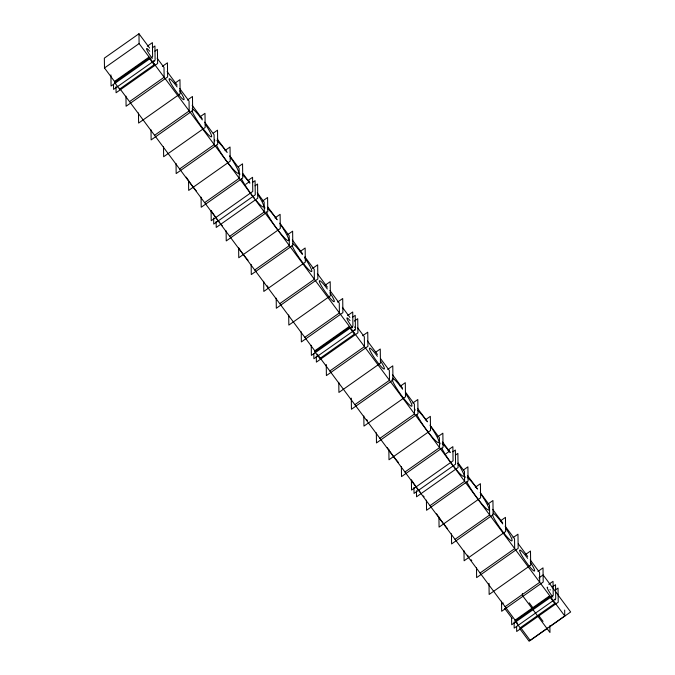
<?xml version="1.0" encoding="UTF-8"?>
<svg xmlns="http://www.w3.org/2000/svg" width="675" height="675" viewBox="0 0 675 675"><rect width="100%" height="100%" fill="white"/><g stroke="black" fill="none" stroke-linecap="round" stroke-linejoin="round"><path stroke-width="1.01" d="M149.605 48.06L138.966 33.75L104.347 58.143L104.482 67.972L115.754 83.118M104.482 67.972L139.101 43.58L138.966 33.75M147.327 46.204L152.415 42.618L152.609 56.767L111.071 86.037L110.911 74.917M152.373 47.773L154.912 45.984L155.115 60.134L113.577 89.404L113.501 84.35M154.879 51.14L157.418 49.351L157.621 63.501L116.075 92.77L115.99 86.712M114.514 82.418L149.133 58.025L149.116 57.046L114.497 81.439L114.514 82.418L119.526 89.151L154.136 64.766L154.128 63.779M162.346 66.403L167.434 62.817L167.636 76.967L126.09 106.245L125.955 96.137M129.524 101.638L164.143 77.245L164 67.424L157.115 58.16M174.867 83.236L179.955 79.65L180.149 93.808L138.611 123.078L138.468 112.97M187.388 100.069L192.476 96.491L192.67 110.641L151.132 139.911L150.989 129.803M154.567 135.312L189.177 110.919L189.042 101.09L179.651 88.467M199.91 116.91L204.989 113.324L205.192 127.474L163.654 156.743L163.51 146.635M213.275 133.144L217.51 130.157L217.713 144.307L176.167 173.585L176.032 163.477M179.601 168.978L214.22 144.585L214.076 134.764L204.694 122.133M224.944 150.576L230.032 146.99L230.226 161.148L188.688 190.418L188.544 180.309M238.309 166.818L242.553 163.831L242.747 177.981L201.209 207.25L201.066 197.142M204.643 202.652L239.254 178.259L239.119 168.429L229.728 155.807M248.324 180.284L252.568 177.297L252.762 191.447L211.224 220.717L211.081 210.608M245.759 184.275L249.134 181.896L249.117 180.917M252.526 182.453L255.066 180.664L255.268 194.813L213.73 224.083L213.646 218.017M255.032 185.819L257.572 184.03L257.774 198.18L216.228 227.45L216.143 221.392M262.499 201.082L267.587 197.497L267.789 211.646L226.243 240.924L226.108 230.816M229.677 236.317L264.296 211.925L264.153 202.103L257.268 192.839M275.02 217.915L280.108 214.329L280.302 228.488L238.764 257.757L238.621 247.649M287.542 234.748L292.629 231.171L292.823 245.32L251.286 274.59L251.142 264.482M254.72 269.992L289.33 245.599L289.195 235.769L279.804 223.147M300.063 251.589L305.142 248.003L305.345 262.153L263.807 291.423L263.663 281.315M312.576 268.422L317.663 264.836L317.866 278.986L276.32 308.264L276.185 298.156M279.754 303.657L314.373 279.264L314.238 269.443L304.847 256.812M325.097 285.255L330.185 281.669L330.379 295.827L288.841 325.097L288.698 314.989M337.618 302.088L342.706 298.51L342.9 312.66L301.362 341.93L301.219 331.822M304.796 337.331L339.407 312.938L339.272 303.109L329.881 290.486M347.633 315.562L352.721 311.977L352.915 326.126L311.377 355.396L311.234 345.288M352.679 317.132L355.219 315.343L355.421 329.493L313.883 358.762L313.808 353.708M354.333 321.098L357.725 318.71L357.927 332.859L316.381 362.129L316.297 356.071M314.82 351.776L349.439 327.383L349.422 326.405L314.812 350.798L314.82 351.776L319.832 358.509L354.442 334.125L354.434 333.138M362.652 335.762L367.74 332.176L367.942 346.326L326.396 375.604L326.244 364.483M329.83 370.997L364.449 346.604L364.314 336.783L357.421 327.518M376.026 351.996L380.261 349.009L380.455 363.167L338.918 392.437L338.774 382.328M387.695 369.427L392.782 365.85L392.977 380L351.439 409.269L351.287 398.149M354.873 404.671L389.483 380.278L389.348 370.448L380.582 358.661M400.216 386.269L405.295 382.683L405.498 396.832L363.96 426.102L363.817 415.994M412.729 403.102L417.817 399.516L418.019 413.665L376.473 442.943L376.338 432.835M379.907 438.337L414.526 413.944L414.391 404.123L405.624 392.335M425.25 419.934L430.338 416.348L430.532 430.507L388.994 459.776L388.851 449.668M437.771 436.767L442.859 433.19L443.053 447.339L401.515 476.609L401.372 466.501M404.949 472.011L439.56 447.618L439.425 437.788L430.034 425.166M447.787 450.242L452.874 446.656L453.068 460.806L411.531 490.075L411.387 479.967M446.065 453.634L449.44 451.254L449.423 450.276M452.832 451.811L455.38 450.023L455.574 464.172L414.037 493.442L413.952 487.375M455.338 455.178L457.878 453.389L458.08 467.539L416.534 496.808L416.45 490.75M463.657 469.842L467.893 466.855L468.096 481.005L426.549 510.283L426.414 500.175M429.983 505.676L464.602 481.283L464.468 471.462L458.207 463.042M475.327 487.274L480.414 483.688L480.608 497.846L439.071 527.116L438.927 517.008M487.848 504.107L492.936 500.529L493.13 514.679L451.592 543.949L451.448 533.841M455.026 539.35L489.637 514.958L489.502 505.128L480.111 492.505M500.369 520.948L505.457 517.362L505.651 531.512L464.113 560.782L463.97 550.673M512.882 537.781L517.97 534.195L518.172 548.345L476.626 577.623L476.491 567.515M480.06 573.016L514.679 548.623L514.544 538.802L505.153 526.171M525.403 554.614L530.491 551.028L530.685 565.186L489.147 594.456L488.995 583.335M537.924 571.447L543.012 567.869L543.206 582.019L501.668 611.288L501.525 601.18M501.567 604.209L503.263 603.02M538.869 577.927L543.113 574.94L570.653 611.98L549.458 626.915M505.102 606.69L539.713 582.297L539.578 572.467L530.187 559.845M548.783 584.322L553.028 581.335L553.222 595.485L511.684 624.755L511.583 617.684M552.142 587.09L555.533 584.702L555.727 598.852L514.19 628.121L514.105 622.063M555.491 589.857L558.031 588.068L558.233 602.218L516.687 631.488L516.62 626.434M515.126 621.135L549.745 596.742L549.728 595.763L515.118 620.156L515.126 621.135L520.138 627.868L554.757 603.484L554.74 602.497M564.671 610.065L564.756 615.963L530.137 640.356L520.746 627.733M547.763 628.104L529.116 641.25L519.725 628.627M167.13 71.626L177.145 85.101M192.172 105.3L202.188 118.766M217.207 138.966L227.222 152.44M242.873 173.483L249.758 182.739M267.916 207.149L277.298 219.78M292.326 239.979L302.341 253.446M317.36 273.645L327.375 287.12M342.402 307.319L349.912 317.419M367.436 340.985L377.452 354.459M392.479 374.659L402.494 388.125M417.513 408.324L427.528 421.799M442.555 441.998L450.065 452.098M467.598 475.664L477.613 489.139M492.632 509.338L502.647 522.804M518.299 543.847L527.69 556.478M139.101 43.58L564.756 615.963M149.133 58.025L154.136 64.766M349.439 327.383L354.442 334.125M549.745 596.742L554.757 603.484M529.208 602.775L532.98 607.846M539.274 616.3L543.046 621.371M315.436 351.641L119.509 88.172L119.526 89.151M317.309 354.164L517.615 623.523M504.697 608.42L512.207 618.519M549.872 625.632L549.965 632.509L522.425 595.477L522.391 593.511M555.247 599.889A8.547 1.131 54.8 0 1 554.639 599.223M552.926 597.139A8.547 1.131 54.8 0 1 548.108 589.883A8.547 1.131 54.8 0 1 547.703 587.326M550.015 589.579A8.547 1.131 54.8 0 1 550.353 589.975M530.28 562.165A12.817 1.696 54.8 0 1 532.17 569.481A12.817 1.696 54.8 0 1 520.028 551.939A12.817 1.696 54.8 0 1 527.639 558.343M505.617 528.019A17.086 2.261 54.8 0 1 508.815 538.793A17.086 2.261 54.8 0 1 492.413 514.839M493.155 513.101A17.086 2.261 54.8 0 1 502.765 523.935M471.774 560.545A17.086 2.261 54.8 0 1 471.099 559.752M468.256 556.175A17.086 2.261 54.8 0 1 467.53 555.196M480.448 493.349A20.503 2.708 54.8 0 1 486.608 508.882A20.503 2.708 54.8 0 1 466.83 481.866M465.109 477.655A20.503 2.708 54.8 0 1 465.1 476.626M467.235 477.318A20.503 2.708 54.8 0 1 476.989 488.489M447.593 528.727A20.503 2.708 54.8 0 1 436.607 513.802M354.94 330.531A8.547 1.131 54.8 0 1 354.333 329.864M352.62 327.78A8.547 1.131 54.8 0 1 347.026 318.836A8.547 1.131 54.8 0 1 350.047 320.617M354.603 326.936A8.547 1.131 54.8 0 1 354.898 327.417M380.54 360.897A12.817 1.696 54.8 0 1 381.662 367.183A12.817 1.696 54.8 0 1 369.748 349.777A12.817 1.696 54.8 0 1 377.409 356.324M367.377 420.517A17.086 2.261 54.8 0 1 366.643 419.529M405.464 393.339A17.086 2.261 54.8 0 1 408.383 403.836A17.086 2.261 54.8 0 1 392.099 379.671M392.437 378.177A17.086 2.261 54.8 0 1 402.612 389.256M398.301 462.282A20.503 2.708 54.8 0 1 387.315 447.668M430.372 426.009A20.503 2.708 54.8 0 1 436.531 441.543A20.503 2.708 54.8 0 1 416.753 414.526M415.032 410.316A20.503 2.708 54.8 0 1 415.024 409.286M417.698 410.425A20.503 2.708 54.8 0 1 426.912 421.149M280.142 223.99A20.503 2.708 54.8 0 1 286.023 239.288A20.503 2.708 54.8 0 1 266.085 211.629M264.802 208.297A20.503 2.708 54.8 0 1 264.794 207.267M267.469 208.406A20.503 2.708 54.8 0 1 276.683 219.13M248.071 260.263A20.503 2.708 54.8 0 1 238.731 248.105M304.619 257.631A17.086 2.261 54.8 0 1 308.77 269.696A17.086 2.261 54.8 0 1 292.106 245.481M292.545 243.582A17.086 2.261 54.8 0 1 302.459 254.576M267.95 286.816A17.086 2.261 54.8 0 1 267.224 285.837M329.974 292.807A12.817 1.696 54.8 0 1 331.864 300.122A12.817 1.696 54.8 0 1 319.722 282.58A12.817 1.696 54.8 0 1 327.333 288.984M154.634 61.172A8.547 1.131 54.8 0 1 154.027 60.505M152.305 58.421A8.547 1.131 54.8 0 1 146.711 49.477A8.547 1.131 54.8 0 1 149.74 51.258M179.744 90.787A12.817 1.696 54.8 0 1 181.634 98.103A12.817 1.696 54.8 0 1 169.493 80.561A12.817 1.696 54.8 0 1 177.095 86.965M205.158 123.981A17.086 2.261 54.8 0 1 208.356 134.755A17.086 2.261 54.8 0 1 191.953 110.801M192.13 108.818A17.086 2.261 54.8 0 1 202.306 119.897M196.408 191.084A20.503 2.708 54.8 0 1 186.224 177.103M230.065 156.651A20.503 2.708 54.8 0 1 236.225 172.184A20.503 2.708 54.8 0 1 216.447 145.167M214.726 140.957A20.503 2.708 54.8 0 1 214.718 139.928M216.852 140.619A20.503 2.708 54.8 0 1 226.606 151.791M222.252 225.703A20.503 2.708 54.8 0 1 221.442 224.75M219.763 222.691A20.503 2.708 54.8 0 1 211.267 210.777M257.529 193.978A20.503 2.708 54.8 0 1 263.697 206.643A20.503 2.708 54.8 0 1 256.061 200.357M254.382 198.298A20.503 2.708 54.8 0 1 241.481 178.841M239.768 174.631A20.503 2.708 54.8 0 1 239.752 173.602M242.426 174.741A20.503 2.708 54.8 0 1 249.893 183.161M457.836 463.337A20.503 2.708 54.8 0 1 460.713 474.449A20.503 2.708 54.8 0 1 441.788 448.2M440.075 443.99A20.503 2.708 54.8 0 1 440.058 442.96M442.201 443.652A20.503 2.708 54.8 0 1 450.2 452.52M424.086 496.783A20.503 2.708 54.8 0 1 423.335 495.956M420.078 492.05A20.503 2.708 54.8 0 1 411.573 480.136"/></g></svg>
